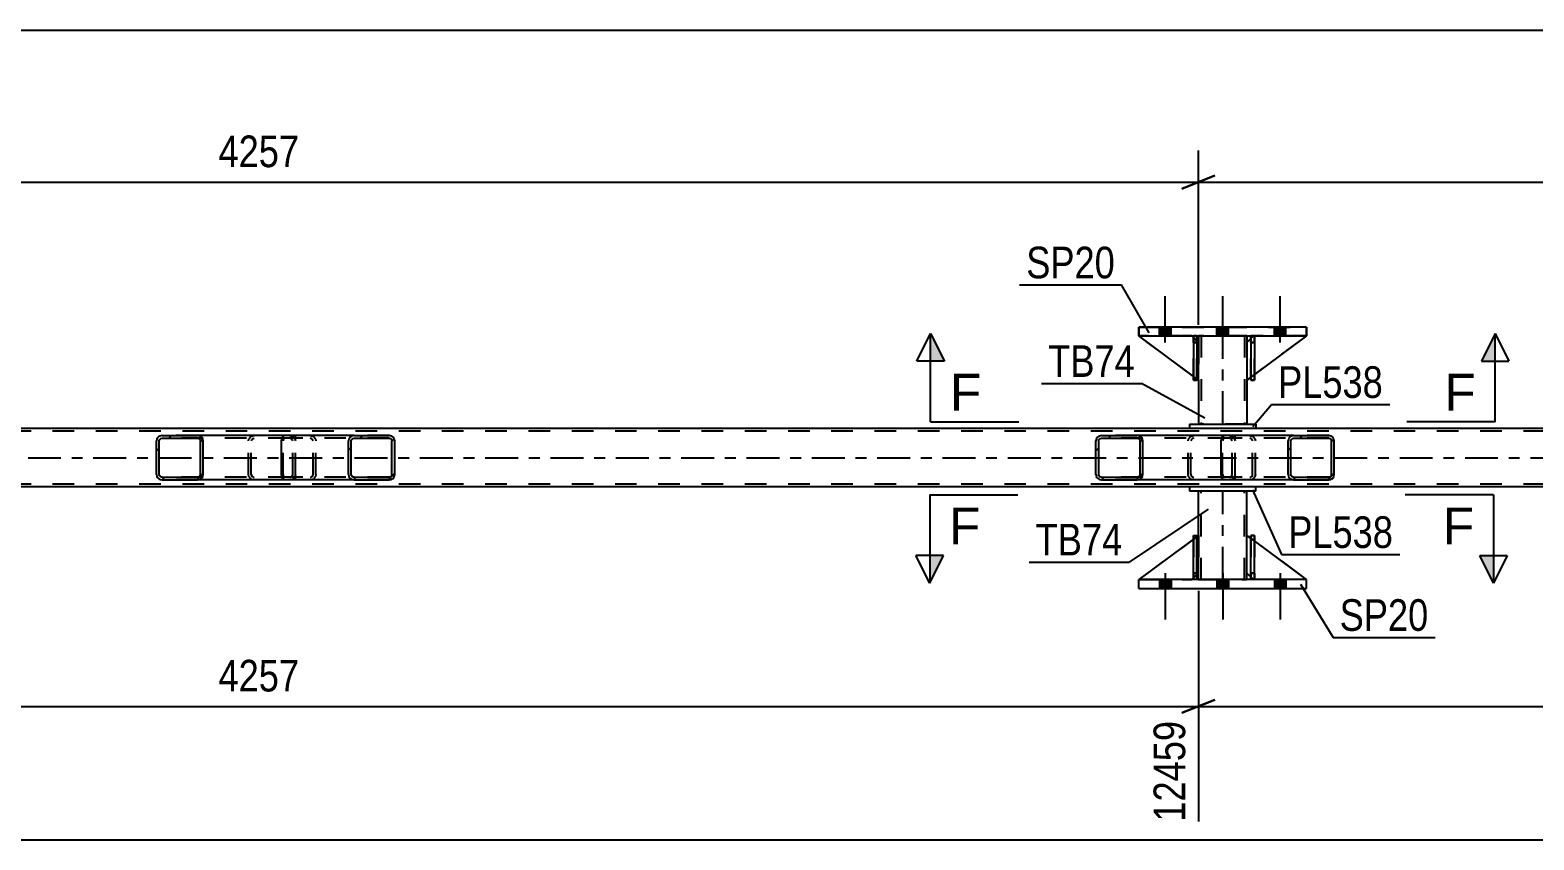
# Model space of a CAD drawing. Header units: millimetres. Extents: x -78 to 763, y -439 to 155.
# Drawn here: x 404.9 to 541.2, y -277 to -203.6 of the extents above; entities that cross this region are included whole.
import ezdxf

# ---------------------------------------------------------------- set-up
doc = ezdxf.new("R2010")
doc.units = ezdxf.units.MM
doc.linetypes.add('DXK_LINE_DOT2', pattern=[3.9198, 1.9599, -1.9599])
doc.linetypes.add('DXK_LINE_DOT3', pattern=[5.9187, 2.979, -0.9799, 0.9799, -0.9799])
doc.styles.add('Arial', font='ARIAL.TTF', dxfattribs={"height": 0.2})
doc.styles.add('Arial Narrow', font='ARIALN.TTF', dxfattribs={"height": 0.2})

# ---------------------------------------------------------------- blocks, each defined once
blk = doc.blocks.new('Part-800830732-3945 - 3858')
at = {"color": 7, "linetype": 'DXK_LINE_DOT2'}
for p, q in [((515.84, -249.4), (515.52, -249.4)), ((515.52, -252.8), (515.52, -249.4)), ((515.52, -249.4), (515.52, -253.4)), ((515.84, -249.4), (515.84, -252.8)), ((515.84, -253.4), (515.84, -249.4)), ((515.84, -252.8), (515.52, -252.8)), ((515.52, -253.4), (515.52, -252.8)), ((515.84, -253.4), (515.52, -253.4)), ((515.84, -252.8), (515.84, -253.4)), ((515.84, -253.4), (515.84, -253.4))]:
    blk.add_line(p, q, dxfattribs=at)
blk = doc.blocks.new('Part-800830732-3947 - 3858')
at = {"color": 2, "linetype": 'Continuous'}
for p, q in [((515.52, -253.4), (515.52, -249.4)), ((515.52, -249.4), (515.84, -249.4)), ((515.84, -253.4), (515.84, -249.4)), ((515.52, -253.4), (515.52, -253.4)), ((515.84, -253.4), (515.52, -253.4))]:
    blk.add_line(p, q, dxfattribs=at)
at = {"color": 7, "linetype": 'DXK_LINE_DOT2'}
for p, q in [((515.52, -249.4), (515.52, -252.8)), ((515.84, -252.8), (515.84, -249.4)), ((515.52, -252.8), (515.52, -253.4)), ((515.52, -252.8), (515.84, -252.8)), ((515.84, -253.4), (515.84, -252.8)), ((515.84, -253.4), (515.84, -253.4))]:
    blk.add_line(p, q, dxfattribs=at)
blk = doc.blocks.new('Part-800830732-3956 - 3858')
at = {"color": 7, "linetype": 'DXK_LINE_DOT2'}
for p, q in [((515.17, -252.8), (515.17, -249.4)), ((515.17, -249.4), (520.57, -253.4)), ((515.77, -253.4), (515.17, -252.8)), ((520.57, -253.4), (515.77, -253.4))]:
    blk.add_line(p, q, dxfattribs=at)
blk = doc.blocks.new('Bolt-800830732-3877 - 3858')
at = {"linetype": 'Continuous'}
for points in [[(508.29, -253.4), (507.25, -253.4), (507.25, -254.2), (508.29, -254.2)], [(508.29, -253.4), (507.25, -253.4), (507.25, -254.2), (508.29, -254.2)], [(508.29, -253.4), (507.25, -253.4), (507.25, -254.2), (508.29, -254.2)], [(513.49, -253.4), (512.45, -253.4), (512.45, -254.2), (513.49, -254.2)], [(513.49, -253.4), (512.45, -253.4), (512.45, -254.2), (513.49, -254.2)], [(518.69, -253.4), (517.65, -253.4), (517.65, -254.2), (518.69, -254.2)], [(518.69, -253.4), (517.65, -253.4), (517.65, -254.2), (518.69, -254.2)], [(518.69, -253.4), (517.65, -253.4), (517.65, -254.2), (518.69, -254.2)]]:
    blk.add_hatch(color=1, dxfattribs=at).paths.add_polyline_path(points)
at = {"color": 1, "linetype": 'Continuous'}
for p, q in [((507.25, -253.4), (507.25, -254.2)), ((507.25, -253.4), (507.25, -254.2)), ((507.25, -253.4), (507.25, -254.2)), ((507.77, -252.8), (507.77, -257)), ((507.77, -252.8), (507.77, -257)), ((507.77, -252.8), (507.77, -257)), ((508.29, -253.4), (508.29, -254.2)), ((508.29, -253.4), (508.29, -254.2)), ((508.29, -253.4), (508.29, -254.2)), ((512.45, -253.4), (512.45, -254.2)), ((512.45, -253.4), (512.45, -254.2)), ((512.97, -252.8), (512.97, -257)), ((512.97, -252.8), (512.97, -257)), ((513.49, -253.4), (513.49, -254.2)), ((513.49, -253.4), (513.49, -254.2)), ((517.65, -253.4), (517.65, -254.2)), ((517.65, -253.4), (517.65, -254.2)), ((517.65, -253.4), (517.65, -254.2)), ((518.17, -252.8), (518.17, -257)), ((518.17, -252.8), (518.17, -257)), ((518.17, -252.8), (518.17, -257)), ((518.69, -253.4), (518.69, -254.2)), ((518.69, -253.4), (518.69, -254.2)), ((518.69, -253.4), (518.69, -254.2))]:
    blk.add_line(p, q, dxfattribs=at)
blk = doc.blocks.new('Bolt-800830732-3878 - 3858')
at = {"linetype": 'Continuous'}
for points in [[(507.25, -231.32), (508.29, -231.32), (508.29, -230.52), (507.25, -230.52)], [(507.25, -231.32), (508.29, -231.32), (508.29, -230.52), (507.25, -230.52)], [(507.25, -231.32), (508.29, -231.32), (508.29, -230.52), (507.25, -230.52)], [(512.45, -231.32), (513.49, -231.32), (513.49, -230.52), (512.45, -230.52)], [(512.45, -231.32), (513.49, -231.32), (513.49, -230.52), (512.45, -230.52)], [(517.65, -231.32), (518.69, -231.32), (518.69, -230.52), (517.65, -230.52)], [(517.65, -231.32), (518.69, -231.32), (518.69, -230.52), (517.65, -230.52)], [(517.65, -231.32), (518.69, -231.32), (518.69, -230.52), (517.65, -230.52)]]:
    blk.add_hatch(color=1, dxfattribs=at).paths.add_polyline_path(points)
at = {"color": 1, "linetype": 'Continuous'}
for p, q in [((507.77, -231.92), (507.77, -227.72)), ((507.77, -231.92), (507.77, -227.72)), ((507.77, -231.92), (507.77, -227.72)), ((512.97, -231.92), (512.97, -227.72)), ((512.97, -231.92), (512.97, -227.72)), ((518.17, -231.92), (518.17, -227.72)), ((518.17, -231.92), (518.17, -227.72)), ((518.17, -231.92), (518.17, -227.72)), ((507.25, -231.32), (507.25, -230.52)), ((507.25, -231.32), (507.25, -230.52)), ((507.25, -231.32), (507.25, -230.52)), ((508.29, -231.32), (508.29, -230.52)), ((508.29, -231.32), (508.29, -230.52)), ((508.29, -231.32), (508.29, -230.52)), ((512.45, -231.32), (512.45, -230.52)), ((512.45, -231.32), (512.45, -230.52)), ((513.49, -231.32), (513.49, -230.52)), ((513.49, -231.32), (513.49, -230.52)), ((517.65, -231.32), (517.65, -230.52)), ((517.65, -231.32), (517.65, -230.52)), ((517.65, -231.32), (517.65, -230.52)), ((518.69, -231.32), (518.69, -230.52)), ((518.69, -231.32), (518.69, -230.52)), ((518.69, -231.32), (518.69, -230.52))]:
    blk.add_line(p, q, dxfattribs=at)
blk = doc.blocks.new('Part-800830732-3983 - 3858')
at = {"color": 7, "linetype": 'DXK_LINE_DOT2'}
for p, q in [((515.52, -231.92), (515.52, -231.32)), ((515.52, -231.32), (515.52, -231.32)), ((515.52, -231.32), (515.52, -235.32)), ((515.84, -231.32), (515.52, -231.32)), ((515.84, -231.92), (515.84, -231.32)), ((515.84, -235.32), (515.84, -231.32)), ((515.52, -235.32), (515.52, -231.92)), ((515.52, -231.92), (515.84, -231.92)), ((515.84, -231.92), (515.84, -235.32)), ((515.52, -235.32), (515.84, -235.32))]:
    blk.add_line(p, q, dxfattribs=at)
blk = doc.blocks.new('Part-800830732-3988 - 3858')
at = {"color": 7, "linetype": 'DXK_LINE_DOT2'}
for p, q in [((510.77, -235.32), (505.37, -231.32)), ((505.37, -231.32), (510.17, -231.32)), ((510.17, -231.32), (510.77, -231.92)), ((510.77, -231.92), (510.17, -231.32)), ((510.77, -231.92), (510.77, -235.32)), ((510.77, -231.92), (510.77, -231.92)), ((510.77, -231.92), (510.77, -235.32))]:
    blk.add_line(p, q, dxfattribs=at)
blk = doc.blocks.new('Part-800830732-3991 - 3858')
at = {"color": 2, "linetype": 'Continuous'}
for p, q in [((510.32, -234.99), (505.37, -231.32)), ((510.32, -231.48), (510.17, -231.32)), ((510.77, -231.92), (510.64, -231.8)), ((510.77, -231.92), (510.77, -231.92)), ((510.77, -235.32), (510.77, -231.92)), ((510.64, -235.23), (510.77, -235.32)), ((510.77, -235.32), (510.77, -235.32))]:
    blk.add_line(p, q, dxfattribs=at)
at = {"color": 7, "linetype": 'DXK_LINE_DOT2'}
for p, q in [((510.17, -231.32), (505.37, -231.32)), ((510.17, -231.32), (510.77, -231.92)), ((510.64, -231.8), (510.32, -231.48)), ((510.77, -231.92), (510.77, -235.32)), ((510.64, -235.23), (510.32, -234.99))]:
    blk.add_line(p, q, dxfattribs=at)
blk = doc.blocks.new('Part-800830732-3927 - 3858')
at = {"color": 2, "linetype": 'Continuous'}
for p, q in [((515.17, -252.8), (515.17, -249.4)), ((515.52, -249.66), (515.17, -249.4)), ((520.57, -253.4), (515.84, -249.9)), ((515.52, -253.16), (515.17, -252.8))]:
    blk.add_line(p, q, dxfattribs=at)
at = {"color": 7, "linetype": 'DXK_LINE_DOT2'}
for p, q in [((515.84, -249.9), (515.52, -249.66)), ((515.77, -253.4), (515.52, -253.16)), ((520.57, -253.4), (515.77, -253.4)), ((520.57, -253.4), (520.57, -253.4)), ((520.57, -253.4), (520.57, -253.4))]:
    blk.add_line(p, q, dxfattribs=at)
blk = doc.blocks.new('Part-800830732-3932 - 3858')
at = {"color": 2, "linetype": 'Continuous'}
for p, q in [((505.37, -254.2), (505.37, -253.4)), ((520.57, -253.4), (505.37, -253.4)), ((520.57, -254.2), (520.57, -253.4)), ((505.37, -254.2), (520.57, -254.2))]:
    blk.add_line(p, q, dxfattribs=at)
at = {"color": 7, "linetype": 'DXK_LINE_DOT2'}
for p, q in [((505.37, -254.2), (505.37, -253.4)), ((520.57, -254.2), (520.57, -253.4))]:
    blk.add_line(p, q, dxfattribs=at)
blk = doc.blocks.new('Part-800830732-3997 - 3858')
at = {"color": 2, "linetype": 'Continuous'}
for p, q in [((515.52, -231.57), (515.17, -231.92)), ((520.57, -231.32), (515.84, -234.82)), ((515.17, -231.92), (515.17, -235.32)), ((515.52, -235.06), (515.17, -235.32))]:
    blk.add_line(p, q, dxfattribs=at)
at = {"color": 7, "linetype": 'DXK_LINE_DOT2'}
for p, q in [((515.77, -231.32), (515.52, -231.57)), ((520.57, -231.32), (515.77, -231.32)), ((515.84, -234.82), (515.52, -235.06))]:
    blk.add_line(p, q, dxfattribs=at)
blk = doc.blocks.new('Part-800830732-3937 - 3858')
at = {"color": 2, "linetype": 'Continuous'}
for p, q in [((520.57, -230.52), (505.37, -230.52)), ((505.37, -230.52), (505.37, -231.32)), ((505.37, -230.52), (505.37, -230.52)), ((505.37, -231.32), (520.57, -231.32)), ((505.37, -231.32), (505.37, -231.32)), ((520.57, -231.32), (520.57, -230.52)), ((520.57, -230.52), (520.57, -230.52)), ((520.57, -231.32), (520.57, -231.32))]:
    blk.add_line(p, q, dxfattribs=at)
at = {"color": 7, "linetype": 'DXK_LINE_DOT2'}
for p, q in [((505.37, -230.52), (520.57, -230.52)), ((505.37, -231.32), (505.37, -230.52)), ((505.37, -231.32), (520.57, -231.32)), ((520.57, -230.52), (520.57, -231.32))]:
    blk.add_line(p, q, dxfattribs=at)
blk = doc.blocks.new('Part-800830732-3944 - 3858')
at = {"color": 2, "linetype": 'Continuous'}
for p, q in [((608.82, -239.72), (31.84, -239.72)), ((509.97, -245), (345.7, -245)), ((608.82, -245), (515.97, -245))]:
    blk.add_line(p, q, dxfattribs=at)
at = {"color": 7, "linetype": 'DXK_LINE_DOT2'}
for p, q in [((608.82, -239.96), (31.84, -239.96)), ((608.82, -244.76), (31.84, -244.76)), ((515.97, -245), (509.97, -245))]:
    blk.add_line(p, q, dxfattribs=at)
at = {"color": 7, "linetype": 'DXK_LINE_DOT3'}
blk.add_line((31.84, -242.36), (608.82, -242.36), dxfattribs=at)
blk = doc.blocks.new('Part-800830732-3946 - 3858')
at = {"color": 2, "linetype": 'Continuous'}
for p, q in [((510.32, -253.4), (510.32, -249.4)), ((510.32, -249.4), (510.64, -249.4)), ((510.64, -253.4), (510.64, -249.4)), ((510.32, -253.4), (510.32, -253.4)), ((510.64, -253.4), (510.32, -253.4))]:
    blk.add_line(p, q, dxfattribs=at)
at = {"color": 7, "linetype": 'DXK_LINE_DOT2'}
for p, q in [((510.32, -249.4), (510.32, -252.8)), ((510.64, -252.8), (510.64, -249.4)), ((510.32, -252.8), (510.32, -253.4)), ((510.32, -252.8), (510.64, -252.8)), ((510.64, -253.4), (510.64, -252.8)), ((510.64, -253.4), (510.64, -253.4))]:
    blk.add_line(p, q, dxfattribs=at)
blk = doc.blocks.new('Part-800830732-3950 - 3858')
at = {"color": 7, "linetype": 'DXK_LINE_DOT2'}
for p, q in [((510.77, -249.4), (505.37, -253.4)), ((510.77, -252.8), (510.77, -249.4)), ((510.77, -249.4), (510.77, -252.8)), ((505.37, -253.4), (510.17, -253.4)), ((510.17, -253.4), (510.77, -252.8)), ((510.77, -252.8), (510.17, -253.4)), ((510.77, -252.8), (510.77, -252.8))]:
    blk.add_line(p, q, dxfattribs=at)
blk = doc.blocks.new('Part-800830732-3953 - 3858')
at = {"color": 2, "linetype": 'Continuous'}
for p, q in [((510.32, -249.73), (505.37, -253.4)), ((510.77, -249.4), (510.64, -249.5)), ((510.77, -252.8), (510.77, -249.4)), ((510.32, -253.25), (510.17, -253.4)), ((510.77, -252.8), (510.64, -252.93)), ((510.77, -252.8), (510.77, -252.8))]:
    blk.add_line(p, q, dxfattribs=at)
at = {"color": 7, "linetype": 'DXK_LINE_DOT2'}
for p, q in [((510.64, -249.5), (510.32, -249.73)), ((510.77, -252.8), (510.77, -249.4)), ((505.37, -253.4), (510.17, -253.4)), ((510.77, -252.8), (510.17, -253.4)), ((510.64, -252.93), (510.32, -253.25))]:
    blk.add_line(p, q, dxfattribs=at)
blk = doc.blocks.new('Part-800830732-3971 - 3858')
at = {"color": 2, "linetype": 'Continuous'}
for p, q in [((509.97, -239.32), (515.97, -239.32)), ((509.97, -239.32), (509.97, -239.72)), ((515.97, -239.72), (509.97, -239.72)), ((515.97, -239.32), (515.97, -239.72))]:
    blk.add_line(p, q, dxfattribs=at)
blk = doc.blocks.new('Part-800830732-3976 - 3858')
at = {"color": 2, "linetype": 'Continuous'}
for p, q in [((515.97, -245), (509.97, -245)), ((509.97, -245), (509.97, -245.4)), ((515.97, -245.4), (515.97, -245)), ((515.97, -245.4), (509.97, -245.4))]:
    blk.add_line(p, q, dxfattribs=at)
blk = doc.blocks.new('Part-800830732-3981 - 3858')
at = {"color": 2, "linetype": 'Continuous'}
for p, q in [((510.77, -249.4), (510.77, -245.4)), ((515.17, -249.4), (515.17, -245.4)), ((510.77, -253.4), (510.77, -252.8)), ((515.17, -253.4), (515.17, -252.8))]:
    blk.add_line(p, q, dxfattribs=at)
at = {"color": 7, "linetype": 'DXK_LINE_DOT2'}
for p, q in [((515.17, -245.4), (510.77, -245.4)), ((511.01, -253.4), (511.01, -245.4)), ((514.93, -253.4), (514.93, -245.4)), ((510.77, -252.8), (510.77, -249.4)), ((515.17, -252.8), (515.17, -249.4)), ((510.77, -253.4), (515.17, -253.4))]:
    blk.add_line(p, q, dxfattribs=at)
at = {"color": 7, "linetype": 'DXK_LINE_DOT3'}
blk.add_line((512.97, -253.4), (512.97, -245.4), dxfattribs=at)
blk = doc.blocks.new('Part-800830732-3982 - 3858')
at = {"color": 7, "linetype": 'DXK_LINE_DOT2'}
for p, q in [((510.32, -231.92), (510.32, -231.32)), ((510.32, -231.32), (510.32, -231.32)), ((510.32, -231.32), (510.32, -235.32)), ((510.64, -231.32), (510.32, -231.32)), ((510.64, -231.92), (510.64, -231.32)), ((510.64, -235.32), (510.64, -231.32)), ((510.32, -235.32), (510.32, -231.92)), ((510.32, -231.92), (510.64, -231.92)), ((510.64, -231.92), (510.64, -235.32)), ((510.32, -235.32), (510.64, -235.32))]:
    blk.add_line(p, q, dxfattribs=at)
blk = doc.blocks.new('Part-800830732-3984 - 3858')
at = {"color": 2, "linetype": 'Continuous'}
for p, q in [((510.64, -231.32), (510.32, -231.32)), ((510.32, -231.32), (510.32, -235.32)), ((510.64, -231.32), (510.64, -231.32)), ((510.64, -231.32), (510.64, -235.32)), ((510.64, -235.32), (510.32, -235.32))]:
    blk.add_line(p, q, dxfattribs=at)
at = {"color": 7, "linetype": 'DXK_LINE_DOT2'}
for p, q in [((510.32, -231.92), (510.32, -231.32)), ((510.64, -231.92), (510.64, -231.32)), ((510.64, -231.32), (510.64, -231.32)), ((510.64, -231.92), (510.32, -231.92)), ((510.32, -231.92), (510.32, -235.32)), ((510.64, -235.32), (510.64, -231.92))]:
    blk.add_line(p, q, dxfattribs=at)
blk = doc.blocks.new('Part-800830732-3985 - 3858')
at = {"color": 2, "linetype": 'Continuous'}
for p, q in [((515.84, -231.32), (515.52, -231.32)), ((515.52, -231.32), (515.52, -235.32)), ((515.84, -231.32), (515.84, -231.32)), ((515.84, -231.32), (515.84, -235.32)), ((515.84, -235.32), (515.52, -235.32))]:
    blk.add_line(p, q, dxfattribs=at)
at = {"color": 7, "linetype": 'DXK_LINE_DOT2'}
for p, q in [((515.52, -231.92), (515.52, -231.32)), ((515.84, -231.92), (515.84, -231.32)), ((515.84, -231.32), (515.84, -231.32)), ((515.84, -231.92), (515.52, -231.92)), ((515.52, -231.92), (515.52, -235.32)), ((515.84, -235.32), (515.84, -231.92))]:
    blk.add_line(p, q, dxfattribs=at)
blk = doc.blocks.new('Part-800830732-3994 - 3858')
at = {"color": 7, "linetype": 'DXK_LINE_DOT2'}
for p, q in [((515.77, -231.32), (515.17, -231.92)), ((515.17, -235.32), (520.57, -231.32)), ((520.57, -231.32), (515.77, -231.32)), ((515.17, -231.92), (515.17, -235.32))]:
    blk.add_line(p, q, dxfattribs=at)
blk = doc.blocks.new('Part-800830732-3998 - 3858')
at = {"color": 7, "linetype": 'DXK_LINE_DOT2'}
for p, q in [((510.32, -249.4), (510.64, -249.4)), ((510.32, -252.8), (510.32, -249.4)), ((510.32, -249.4), (510.32, -253.4)), ((510.64, -249.4), (510.64, -252.8)), ((510.64, -253.4), (510.64, -249.5)), ((510.64, -252.8), (510.32, -252.8)), ((510.32, -253.4), (510.32, -252.8)), ((510.64, -253.4), (510.32, -253.4)), ((510.64, -252.8), (510.64, -253.4)), ((510.64, -253.4), (510.64, -253.4))]:
    blk.add_line(p, q, dxfattribs=at)
blk = doc.blocks.new('Part-800830732-4031 - 3858')
at = {"linetype": 'Continuous'}
h = blk.add_hatch(dxfattribs=at)
h.set_pattern_fill('', scale=0.7, style=0, pattern_type=0)
h.set_pattern_definition([(45, (523.0446, -240.6607), (-1.57154, 1.57154), [])])
h.paths.add_polyline_path([(523.08, -240.84), (523.04, -240.66), (522.94, -240.51), (522.77, -240.4), (522.58, -240.36), (519.4, -240.36), (519.2, -240.4), (519.04, -240.51), (518.93, -240.66), (518.89, -240.84), (518.89, -243.88), (518.93, -244.07), (519.04, -244.22), (519.2, -244.33), (519.4, -244.36), (522.58, -244.36), (522.77, -244.33), (522.94, -244.22), (523.04, -244.07), (523.08, -243.88)])
h.paths.add_polyline_path([(522.81, -243.98), (522.76, -244.05), (522.68, -244.11), (522.58, -244.12), (519.4, -244.12), (519.3, -244.11), (519.22, -244.05), (519.16, -243.98), (519.14, -243.88), (519.14, -240.84), (519.16, -240.75), (519.22, -240.67), (519.3, -240.62), (519.4, -240.6), (522.58, -240.6), (522.68, -240.62), (522.76, -240.67), (522.81, -240.75), (522.83, -240.84), (522.83, -243.88)])
at = {"color": 2, "linetype": 'Continuous'}
for p, q in [((512.82, -240.84), (512.85, -240.66)), ((512.82, -243.88), (512.82, -240.84)), ((512.85, -240.66), (512.9, -240.51)), ((512.9, -240.51), (512.99, -240.4)), ((512.99, -240.4), (513.1, -240.36)), ((519.4, -240.36), (513.1, -240.36)), ((518.93, -240.66), (518.89, -240.84)), ((518.89, -243.88), (518.89, -240.84)), ((519.14, -240.84), (519.16, -240.75)), ((519.14, -243.88), (519.14, -240.84)), ((519.16, -240.75), (519.22, -240.67)), ((519.4, -240.36), (519.2, -240.4)), ((519.22, -240.67), (519.3, -240.62)), ((519.3, -240.62), (519.4, -240.6)), ((519.4, -240.36), (522.58, -240.36)), ((519.4, -240.6), (522.58, -240.6)), ((522.77, -240.4), (522.58, -240.36)), ((522.58, -240.6), (522.68, -240.62)), ((522.68, -240.62), (522.76, -240.67)), ((522.76, -240.67), (522.81, -240.75)), ((522.81, -240.75), (522.83, -240.84)), ((522.83, -243.88), (522.83, -240.84)), ((523.08, -240.84), (523.04, -240.66)), ((523.08, -243.88), (523.08, -240.84)), ((512.85, -244.07), (512.82, -243.88)), ((518.89, -243.88), (518.93, -244.07)), ((519.16, -243.98), (519.14, -243.88)), ((522.83, -243.88), (522.81, -243.98)), ((523.04, -244.07), (523.08, -243.88)), ((512.9, -244.22), (512.85, -244.07)), ((512.99, -244.33), (512.9, -244.22)), ((513.1, -244.36), (512.99, -244.33)), ((519.4, -244.36), (513.1, -244.36)), ((519.22, -244.05), (519.16, -243.98)), ((519.2, -244.33), (519.4, -244.36)), ((519.3, -244.11), (519.22, -244.05)), ((519.4, -244.12), (519.3, -244.11)), ((519.4, -244.12), (522.58, -244.12)), ((519.4, -244.36), (522.58, -244.36)), ((522.68, -244.11), (522.58, -244.12)), ((522.58, -244.36), (522.77, -244.33)), ((522.76, -244.05), (522.68, -244.11)), ((522.81, -243.98), (522.76, -244.05))]:
    blk.add_line(p, q, dxfattribs=at)
at = {"color": 7, "linetype": 'DXK_LINE_DOT2'}
for p, q in [((512.97, -240.75), (512.96, -240.84)), ((512.96, -243.88), (512.96, -240.84)), ((513, -240.67), (512.97, -240.75)), ((513.04, -240.62), (513, -240.67)), ((513.1, -240.6), (513.04, -240.62)), ((522.58, -240.6), (513.1, -240.6)), ((514.09, -240.6), (514.09, -240.36)), ((515.43, -240.36), (515.62, -240.4)), ((515.53, -240.62), (515.43, -240.6)), ((515.61, -240.67), (515.53, -240.62)), ((515.66, -240.75), (515.61, -240.67)), ((515.68, -240.84), (515.66, -240.75)), ((515.68, -243.88), (515.68, -240.84)), ((515.89, -240.66), (515.93, -240.84)), ((515.93, -243.88), (515.93, -240.84)), ((522.58, -240.36), (519.4, -240.36)), ((512.96, -243.88), (512.97, -243.98)), ((515.66, -243.98), (515.68, -243.88)), ((515.93, -243.88), (515.89, -244.07)), ((512.97, -243.98), (513, -244.05)), ((513, -244.05), (513.04, -244.11)), ((513.04, -244.11), (513.1, -244.12)), ((522.58, -244.12), (513.1, -244.12)), ((514.09, -244.36), (514.09, -244.12)), ((515.43, -244.12), (515.53, -244.11)), ((515.62, -244.33), (515.43, -244.36)), ((515.53, -244.11), (515.61, -244.05)), ((515.61, -244.05), (515.66, -243.98)), ((522.58, -244.36), (519.4, -244.36))]:
    blk.add_line(p, q, dxfattribs=at)
for centre, start, end in [((515.44, -240.86), 23.8494, 68.8059), ((515.44, -243.87), 291.1941, 336.1506)]:
    blk.add_arc(centre, 0.492, start, end, dxfattribs=at)
at = {"color": 2, "linetype": 'Continuous'}
for centre, start, end in [((519.38, -240.86), 111.1941, 156.1506), ((522.59, -240.86), 23.8494, 68.8059), ((519.38, -243.87), 203.8494, 248.8059), ((522.59, -243.87), 291.1941, 336.1506)]:
    blk.add_arc(centre, 0.492, start, end, dxfattribs=at)
blk = doc.blocks.new('Part-800830732-4060 - 3858')
at = {"linetype": 'Continuous'}
h = blk.add_hatch(dxfattribs=at)
h.set_pattern_fill('', scale=0.7, style=0, pattern_type=0)
h.set_pattern_definition([(45, (505.6996, -240.6607), (-1.57154, 1.57154), [])])
h.paths.add_polyline_path([(505.74, -240.84), (505.7, -240.66), (505.59, -240.51), (505.42, -240.4), (505.23, -240.36), (501.99, -240.36), (501.8, -240.4), (501.63, -240.51), (501.52, -240.66), (501.48, -240.84), (501.48, -243.88), (501.52, -244.07), (501.63, -244.22), (501.8, -244.33), (501.99, -244.36), (505.23, -244.36), (505.42, -244.33), (505.59, -244.22), (505.7, -244.07), (505.74, -243.88)])
h.paths.add_polyline_path([(505.46, -243.98), (505.41, -244.05), (505.33, -244.11), (505.23, -244.12), (501.99, -244.12), (501.89, -244.11), (501.81, -244.05), (501.76, -243.98), (501.74, -243.88), (501.74, -240.84), (501.76, -240.75), (501.81, -240.67), (501.89, -240.62), (501.99, -240.6), (505.23, -240.6), (505.33, -240.62), (505.41, -240.67), (505.46, -240.75), (505.48, -240.84), (505.48, -243.88)])
at = {"color": 2, "linetype": 'Continuous'}
for p, q in [((501.52, -240.66), (501.48, -240.84)), ((501.48, -243.88), (501.48, -240.84)), ((501.74, -240.84), (501.76, -240.75)), ((501.74, -243.88), (501.74, -240.84)), ((501.76, -240.75), (501.81, -240.67)), ((501.99, -240.36), (501.8, -240.4)), ((501.81, -240.67), (501.89, -240.62)), ((501.89, -240.62), (501.99, -240.6)), ((501.99, -240.36), (505.23, -240.36)), ((501.99, -240.6), (505.23, -240.6)), ((513.1, -240.36), (505.23, -240.36)), ((505.42, -240.4), (505.23, -240.36)), ((505.23, -240.6), (505.33, -240.62)), ((505.33, -240.62), (505.41, -240.67)), ((505.41, -240.67), (505.46, -240.75)), ((505.46, -240.75), (505.48, -240.84)), ((505.48, -243.88), (505.48, -240.84)), ((505.74, -240.84), (505.7, -240.66)), ((505.74, -243.88), (505.74, -240.84)), ((501.48, -243.88), (501.52, -244.07)), ((501.76, -243.98), (501.74, -243.88)), ((505.48, -243.88), (505.46, -243.98)), ((505.7, -244.07), (505.74, -243.88)), ((501.81, -244.05), (501.76, -243.98)), ((501.8, -244.33), (501.99, -244.36)), ((501.89, -244.11), (501.81, -244.05)), ((501.99, -244.12), (501.89, -244.11)), ((501.99, -244.12), (505.23, -244.12)), ((501.99, -244.36), (505.23, -244.36)), ((505.33, -244.11), (505.23, -244.12)), ((505.23, -244.36), (505.42, -244.33)), ((513.1, -244.36), (505.23, -244.36)), ((505.41, -244.05), (505.33, -244.11)), ((505.46, -243.98), (505.41, -244.05))]:
    blk.add_line(p, q, dxfattribs=at)
at = {"color": 7, "linetype": 'DXK_LINE_DOT2'}
for p, q in [((505.23, -240.36), (501.99, -240.36)), ((513.58, -240.6), (501.99, -240.6)), ((509.83, -240.84), (509.87, -240.66)), ((509.83, -243.88), (509.83, -240.84)), ((510.11, -240.75), (510.09, -240.84)), ((510.09, -243.88), (510.09, -240.84)), ((510.16, -240.67), (510.11, -240.75)), ((510.15, -240.4), (510.34, -240.36)), ((510.24, -240.62), (510.16, -240.67)), ((510.34, -240.6), (510.24, -240.62)), ((513.58, -240.36), (510.34, -240.36)), ((513.58, -240.36), (513.77, -240.4)), ((513.67, -240.62), (513.58, -240.6)), ((513.76, -240.67), (513.67, -240.62)), ((513.81, -240.75), (513.76, -240.67)), ((513.83, -240.84), (513.81, -240.75)), ((513.83, -243.88), (513.83, -240.84)), ((514.05, -240.66), (514.09, -240.84)), ((514.09, -243.88), (514.09, -240.84)), ((509.87, -244.07), (509.83, -243.88)), ((510.09, -243.88), (510.11, -243.98)), ((513.81, -243.98), (513.83, -243.88)), ((514.09, -243.88), (514.05, -244.07)), ((513.58, -244.12), (501.99, -244.12)), ((505.23, -244.36), (501.99, -244.36)), ((510.11, -243.98), (510.16, -244.05)), ((510.34, -244.36), (510.15, -244.33)), ((510.16, -244.05), (510.24, -244.11)), ((510.24, -244.11), (510.34, -244.12)), ((513.58, -244.36), (510.34, -244.36)), ((513.58, -244.12), (513.67, -244.11)), ((513.77, -244.33), (513.58, -244.36)), ((513.67, -244.11), (513.76, -244.05)), ((513.76, -244.05), (513.81, -243.98))]:
    blk.add_line(p, q, dxfattribs=at)
at = {"color": 2, "linetype": 'Continuous'}
for centre, start, end in [((501.97, -240.87), 110.7584, 155.6801), ((505.25, -240.87), 24.32, 69.2417), ((501.97, -243.86), 204.32, 249.2417), ((505.25, -243.86), 290.7584, 335.6801)]:
    blk.add_arc(centre, 0.496, start, end, dxfattribs=at)
at = {"color": 7, "linetype": 'DXK_LINE_DOT2'}
for centre, start, end in [((510.32, -240.87), 110.7584, 155.6801), ((513.6, -240.87), 24.32, 69.2417), ((510.32, -243.86), 204.32, 249.2417), ((513.6, -243.86), 290.7584, 335.6801)]:
    blk.add_arc(centre, 0.496, start, end, dxfattribs=at)
blk = doc.blocks.new('Part-800830732-4061 - 3858')
at = {"linetype": 'Continuous'}
h = blk.add_hatch(dxfattribs=at)
h.set_pattern_fill('', scale=0.7, style=0, pattern_type=0)
h.set_pattern_definition([(45, (437.9104, -240.6607), (-1.57154, 1.57154), [])])
h.paths.add_polyline_path([(437.95, -240.84), (437.91, -240.66), (437.8, -240.51), (437.64, -240.4), (437.45, -240.36), (434.26, -240.36), (434.07, -240.4), (433.91, -240.51), (433.8, -240.66), (433.76, -240.84), (433.76, -243.88), (433.8, -244.07), (433.91, -244.22), (434.07, -244.33), (434.26, -244.36), (437.45, -244.36), (437.64, -244.33), (437.8, -244.22), (437.91, -244.07), (437.95, -243.88)])
h.paths.add_polyline_path([(437.68, -243.98), (437.62, -244.05), (437.54, -244.11), (437.45, -244.12), (434.26, -244.12), (434.17, -244.11), (434.08, -244.05), (434.03, -243.98), (434.01, -243.88), (434.01, -240.84), (434.03, -240.75), (434.08, -240.67), (434.17, -240.62), (434.26, -240.6), (437.45, -240.6), (437.54, -240.62), (437.62, -240.67), (437.68, -240.75), (437.7, -240.84), (437.7, -243.88)])
at = {"color": 2, "linetype": 'Continuous'}
for p, q in [((427.69, -240.84), (427.71, -240.66)), ((427.69, -243.88), (427.69, -240.84)), ((427.71, -240.66), (427.77, -240.51)), ((427.77, -240.51), (427.86, -240.4)), ((427.86, -240.4), (427.96, -240.36)), ((434.26, -240.36), (427.96, -240.36)), ((433.8, -240.66), (433.76, -240.84)), ((433.76, -243.88), (433.76, -240.84)), ((434.01, -240.84), (434.03, -240.75)), ((434.01, -243.88), (434.01, -240.84)), ((434.03, -240.75), (434.08, -240.67)), ((434.26, -240.36), (434.07, -240.4)), ((434.08, -240.67), (434.17, -240.62)), ((434.17, -240.62), (434.26, -240.6)), ((434.26, -240.36), (437.45, -240.36)), ((434.26, -240.6), (437.45, -240.6)), ((437.64, -240.4), (437.45, -240.36)), ((437.45, -240.6), (437.54, -240.62)), ((437.54, -240.62), (437.62, -240.67)), ((437.62, -240.67), (437.68, -240.75)), ((437.68, -240.75), (437.7, -240.84)), ((437.7, -243.88), (437.7, -240.84)), ((437.95, -240.84), (437.91, -240.66)), ((437.95, -243.88), (437.95, -240.84)), ((427.71, -244.07), (427.69, -243.88)), ((433.76, -243.88), (433.8, -244.07)), ((434.03, -243.98), (434.01, -243.88)), ((437.7, -243.88), (437.68, -243.98)), ((437.91, -244.07), (437.95, -243.88)), ((427.77, -244.22), (427.71, -244.07)), ((427.86, -244.33), (427.77, -244.22)), ((427.96, -244.36), (427.86, -244.33)), ((434.26, -244.36), (427.96, -244.36)), ((434.08, -244.05), (434.03, -243.98)), ((434.07, -244.33), (434.26, -244.36)), ((434.17, -244.11), (434.08, -244.05)), ((434.26, -244.12), (434.17, -244.11)), ((434.26, -244.12), (437.45, -244.12)), ((434.26, -244.36), (437.45, -244.36)), ((437.54, -244.11), (437.45, -244.12)), ((437.45, -244.36), (437.64, -244.33)), ((437.62, -244.05), (437.54, -244.11)), ((437.68, -243.98), (437.62, -244.05))]:
    blk.add_line(p, q, dxfattribs=at)
at = {"color": 7, "linetype": 'DXK_LINE_DOT2'}
for p, q in [((427.84, -240.75), (427.83, -240.84)), ((427.83, -243.88), (427.83, -240.84)), ((427.87, -240.67), (427.84, -240.75)), ((427.91, -240.62), (427.87, -240.67)), ((427.96, -240.6), (427.91, -240.62)), ((437.45, -240.6), (427.96, -240.6)), ((428.95, -240.6), (428.95, -240.36)), ((430.3, -240.36), (430.49, -240.4)), ((430.39, -240.62), (430.3, -240.6)), ((430.47, -240.67), (430.39, -240.62)), ((430.53, -240.75), (430.47, -240.67)), ((430.55, -240.84), (430.53, -240.75)), ((430.55, -243.88), (430.55, -240.84)), ((430.76, -240.66), (430.8, -240.84)), ((430.8, -243.88), (430.8, -240.84)), ((437.45, -240.36), (434.26, -240.36)), ((427.83, -243.88), (427.84, -243.98)), ((430.53, -243.98), (430.55, -243.88)), ((430.8, -243.88), (430.76, -244.07)), ((427.84, -243.98), (427.87, -244.05)), ((427.87, -244.05), (427.91, -244.11)), ((427.91, -244.11), (427.96, -244.12)), ((437.45, -244.12), (427.96, -244.12)), ((428.95, -244.36), (428.95, -244.12)), ((430.3, -244.12), (430.39, -244.11)), ((430.49, -244.33), (430.3, -244.36)), ((430.39, -244.11), (430.47, -244.05)), ((430.47, -244.05), (430.53, -243.98)), ((437.45, -244.36), (434.26, -244.36))]:
    blk.add_line(p, q, dxfattribs=at)
for centre, start, end in [((430.31, -240.86), 23.8494, 68.8059), ((430.31, -243.87), 291.1941, 336.1506)]:
    blk.add_arc(centre, 0.492, start, end, dxfattribs=at)
at = {"color": 2, "linetype": 'Continuous'}
for centre, start, end in [((434.25, -240.86), 111.1941, 156.1506), ((437.46, -240.86), 23.8494, 68.8059), ((434.25, -243.87), 203.8494, 248.8059), ((437.46, -243.87), 291.1941, 336.1506)]:
    blk.add_arc(centre, 0.492, start, end, dxfattribs=at)
blk = doc.blocks.new('Part-800830732-4062 - 3858')
at = {"linetype": 'Continuous'}
h = blk.add_hatch(dxfattribs=at)
h.set_pattern_fill('', scale=0.7, style=0, pattern_type=0)
h.set_pattern_definition([(45, (420.5653, -240.6607), (-1.57154, 1.57154), [])])
h.paths.add_polyline_path([(420.6, -240.84), (420.57, -240.66), (420.45, -240.51), (420.29, -240.4), (420.09, -240.36), (416.86, -240.36), (416.66, -240.4), (416.5, -240.51), (416.39, -240.66), (416.35, -240.84), (416.35, -243.88), (416.39, -244.07), (416.5, -244.22), (416.66, -244.33), (416.86, -244.36), (420.09, -244.36), (420.29, -244.33), (420.45, -244.22), (420.57, -244.07), (420.6, -243.88)])
h.paths.add_polyline_path([(420.33, -243.98), (420.27, -244.05), (420.19, -244.11), (420.09, -244.12), (416.86, -244.12), (416.76, -244.11), (416.68, -244.05), (416.62, -243.98), (416.6, -243.88), (416.6, -240.84), (416.62, -240.75), (416.68, -240.67), (416.76, -240.62), (416.86, -240.6), (420.09, -240.6), (420.19, -240.62), (420.27, -240.67), (420.33, -240.75), (420.35, -240.84), (420.35, -243.88)])
at = {"color": 2, "linetype": 'Continuous'}
for p, q in [((416.39, -240.66), (416.35, -240.84)), ((416.35, -243.88), (416.35, -240.84)), ((416.6, -240.84), (416.62, -240.75)), ((416.6, -243.88), (416.6, -240.84)), ((416.62, -240.75), (416.68, -240.67)), ((416.86, -240.36), (416.66, -240.4)), ((416.68, -240.67), (416.76, -240.62)), ((416.76, -240.62), (416.86, -240.6)), ((416.86, -240.36), (420.09, -240.36)), ((416.86, -240.6), (420.09, -240.6)), ((427.96, -240.36), (420.09, -240.36)), ((420.29, -240.4), (420.09, -240.36)), ((420.09, -240.6), (420.19, -240.62)), ((420.19, -240.62), (420.27, -240.67)), ((420.27, -240.67), (420.33, -240.75)), ((420.33, -240.75), (420.35, -240.84)), ((420.35, -243.88), (420.35, -240.84)), ((420.6, -240.84), (420.57, -240.66)), ((420.6, -243.88), (420.6, -240.84)), ((416.35, -243.88), (416.39, -244.07)), ((416.62, -243.98), (416.6, -243.88)), ((420.35, -243.88), (420.33, -243.98)), ((420.57, -244.07), (420.6, -243.88)), ((416.68, -244.05), (416.62, -243.98)), ((416.66, -244.33), (416.86, -244.36)), ((416.76, -244.11), (416.68, -244.05)), ((416.86, -244.12), (416.76, -244.11)), ((416.86, -244.12), (420.09, -244.12)), ((416.86, -244.36), (420.09, -244.36)), ((420.19, -244.11), (420.09, -244.12)), ((420.09, -244.36), (420.29, -244.33)), ((427.96, -244.36), (420.09, -244.36)), ((420.27, -244.05), (420.19, -244.11)), ((420.33, -243.98), (420.27, -244.05))]:
    blk.add_line(p, q, dxfattribs=at)
at = {"color": 7, "linetype": 'DXK_LINE_DOT2'}
for p, q in [((420.09, -240.36), (416.86, -240.36)), ((428.44, -240.6), (416.86, -240.6)), ((424.7, -240.84), (424.74, -240.66)), ((424.7, -243.88), (424.7, -240.84)), ((424.97, -240.75), (424.95, -240.84)), ((424.95, -243.88), (424.95, -240.84)), ((425.03, -240.67), (424.97, -240.75)), ((425.01, -240.4), (425.21, -240.36)), ((425.03, -240.67), (425.05, -240.66)), ((425.05, -240.66), (425.11, -240.62)), ((425.11, -240.62), (425.21, -240.6)), ((428.44, -240.36), (425.21, -240.36)), ((428.44, -240.36), (428.64, -240.4)), ((428.54, -240.62), (428.44, -240.6)), ((428.62, -240.67), (428.54, -240.62)), ((428.68, -240.75), (428.62, -240.67)), ((428.7, -240.84), (428.68, -240.75)), ((428.7, -243.88), (428.7, -240.84)), ((428.91, -240.66), (428.95, -240.84)), ((428.95, -243.88), (428.95, -240.84)), ((424.74, -244.07), (424.7, -243.88)), ((424.95, -243.88), (424.97, -243.98)), ((428.68, -243.98), (428.7, -243.88)), ((428.95, -243.88), (428.91, -244.07)), ((428.44, -244.12), (416.86, -244.12)), ((420.09, -244.36), (416.86, -244.36)), ((424.97, -243.98), (425.03, -244.05)), ((425.21, -244.36), (425.01, -244.33)), ((425.03, -244.05), (425.11, -244.11)), ((425.11, -244.11), (425.21, -244.12)), ((428.44, -244.36), (425.21, -244.36)), ((428.44, -244.12), (428.54, -244.11)), ((428.64, -244.33), (428.44, -244.36)), ((428.54, -244.11), (428.62, -244.05)), ((428.62, -244.05), (428.68, -243.98))]:
    blk.add_line(p, q, dxfattribs=at)
at = {"color": 2, "linetype": 'Continuous'}
for centre, start, end in [((416.84, -240.87), 110.7584, 155.6801), ((420.11, -240.87), 24.32, 69.2417), ((416.84, -243.86), 204.32, 249.2417), ((420.11, -243.86), 290.7584, 335.6801)]:
    blk.add_arc(centre, 0.496, start, end, dxfattribs=at)
at = {"color": 7, "linetype": 'DXK_LINE_DOT2'}
for centre, start, end in [((425.19, -240.87), 110.7584, 155.6801), ((428.46, -240.87), 24.32, 69.2417), ((425.19, -243.86), 204.32, 249.2417), ((428.46, -243.86), 290.7584, 335.6801)]:
    blk.add_arc(centre, 0.496, start, end, dxfattribs=at)
blk = doc.blocks.new('Part-800830732-4083 - 3858')
at = {"color": 2, "linetype": 'Continuous'}
for p, q in [((510.77, -231.32), (510.77, -231.92)), ((515.17, -231.32), (515.17, -231.92)), ((510.77, -235.32), (510.77, -239.32)), ((515.17, -235.32), (515.17, -239.32))]:
    blk.add_line(p, q, dxfattribs=at)
at = {"color": 7, "linetype": 'DXK_LINE_DOT2'}
for p, q in [((515.17, -231.32), (510.77, -231.32)), ((511.01, -231.32), (511.01, -239.32)), ((514.93, -231.32), (514.93, -239.32)), ((510.77, -231.92), (510.77, -235.32)), ((515.17, -231.92), (515.17, -235.32)), ((515.17, -239.32), (510.77, -239.32))]:
    blk.add_line(p, q, dxfattribs=at)
at = {"color": 7, "linetype": 'DXK_LINE_DOT3'}
blk.add_line((512.97, -239.32), (512.97, -231.32), dxfattribs=at)
blk = doc.blocks.new('StraightDimension-800830732-4163 - 3858')
at = {"color": 7, "linetype": 'Continuous'}
for p, q in [((619.04, -249.86), (619.04, -275.32)), ((510.77, -254.4), (510.77, -275.32)), ((512.27, -264.28), (509.27, -265.48)), ((617.54, -265.48), (620.54, -264.28)), ((510.77, -264.88), (619.04, -264.88))]:
    blk.add_line(p, q, dxfattribs=at)
at = {"color": 0}
blk.add_wipeout([(569.16, -264.13), (569.16, -259.93), (560.65, -259.93), (560.65, -264.13)], dxfattribs=at)
at = {"color": 3, "style": 'Arial Narrow'}
blk.add_text('3739', height=2.863, dxfattribs=at).set_placement((561.25, -263.53))
at = {"color": 0, "linetype": 'Continuous'}
blk.add_wipeout([(618.44, -265.58), (614.24, -265.58), (614.24, -275.92), (618.44, -275.92)], dxfattribs=at)
at = {"color": 3, "linetype": 'Continuous', "style": 'Arial Narrow'}
blk.add_text('16198', height=2.863, rotation=90.0002, dxfattribs=at).set_placement((617.84, -275.32))
blk = doc.blocks.new('StraightDimension-800830732-4122 - 3858')
at = {"color": 7, "linetype": 'Continuous'}
for p, q in [((510.77, -230.32), (510.77, -214.54)), ((619.04, -238.72), (619.04, -214.54)), ((512.27, -216.79), (509.27, -217.99)), ((510.77, -217.39), (619.04, -217.39)), ((617.54, -217.99), (620.54, -216.79))]:
    blk.add_line(p, q, dxfattribs=at)
at = {"color": 0}
blk.add_wipeout([(569.16, -216.64), (569.16, -212.44), (560.65, -212.44), (560.65, -216.64)], dxfattribs=at)
at = {"color": 3, "style": 'Arial Narrow'}
blk.add_text('3739', height=2.863, dxfattribs=at).set_placement((561.25, -216.04))
blk = doc.blocks.new('StraightDimension-800830732-4126 - 3858')
at = {"color": 7, "linetype": 'Continuous'}
for p, q in [((340.5, -230.32), (340.5, -214.54)), ((510.77, -230.32), (510.77, -214.54)), ((342, -216.79), (339, -217.99)), ((340.5, -217.39), (510.77, -217.39)), ((509.27, -217.99), (512.27, -216.79))]:
    blk.add_line(p, q, dxfattribs=at)
at = {"color": 0}
blk.add_wipeout([(429.89, -216.64), (429.89, -212.44), (421.38, -212.44), (421.38, -216.64)], dxfattribs=at)
at = {"color": 3, "style": 'Arial Narrow'}
blk.add_text('4257', height=2.863, dxfattribs=at).set_placement((421.98, -216.04))
blk = doc.blocks.new('StraightDimension-800830732-4170 - 3858')
at = {"color": 7, "linetype": 'Continuous'}
for p, q in [((340.5, -254.4), (340.5, -273.49)), ((510.77, -254.4), (510.77, -275.32)), ((342, -264.28), (339, -265.48)), ((509.27, -265.48), (512.27, -264.28)), ((340.5, -264.88), (510.77, -264.88))]:
    blk.add_line(p, q, dxfattribs=at)
at = {"color": 0}
blk.add_wipeout([(429.89, -264.13), (429.89, -259.93), (421.38, -259.93), (421.38, -264.13)], dxfattribs=at)
at = {"color": 3, "style": 'Arial Narrow'}
blk.add_text('4257', height=2.863, dxfattribs=at).set_placement((421.98, -263.53))
at = {"color": 0, "linetype": 'Continuous'}
blk.add_wipeout([(510.17, -265.58), (505.97, -265.58), (505.97, -275.92), (510.17, -275.92)], dxfattribs=at)
at = {"color": 3, "linetype": 'Continuous', "style": 'Arial Narrow'}
blk.add_text('12459', height=2.863, rotation=90.0002, dxfattribs=at).set_placement((509.57, -275.32))
blk = doc.blocks.new('StraightDimension-800830732-4198 - 3858')
at = {"color": 7, "linetype": 'Continuous'}
blk.add_line((21.62, -203.63), (619.04, -203.63), dxfattribs=at)
blk = doc.blocks.new('StraightDimension-800830732-12937 - 3858')
at = {"color": 7, "linetype": 'Continuous'}
blk.add_line((20.98, -276.97), (619.68, -276.97), dxfattribs=at)
blk = doc.blocks.new('Mark-800830732-3928 - 3858')
at = {"color": 0}
blk.add_wipeout([(531.61, -258.04), (531.61, -255.04), (523.57, -255.04), (523.57, -258.04)], dxfattribs=at)
blk.add_wipeout([(531.61, -258.04), (531.61, -255.04), (523.57, -255.04), (523.57, -258.04)], dxfattribs=at)
at = {"color": 30, "linetype": 'Continuous'}
for p, q in [((520.02, -253.82), (522.97, -258.64)), ((522.97, -258.64), (532.21, -258.64))]:
    blk.add_line(p, q, dxfattribs=at)
at = {"color": 3, "style": 'Arial Narrow'}
blk.add_text('SP20', height=2.863, dxfattribs=at).set_placement((523.57, -258.04))
blk = doc.blocks.new('Mark-800830732-3933 - 3858')
at = {"color": 0}
blk.add_wipeout([(503.21, -226.11), (503.21, -223.11), (495.17, -223.11), (495.17, -226.11)], dxfattribs=at)
blk.add_wipeout([(503.21, -226.11), (503.21, -223.11), (495.17, -223.11), (495.17, -226.11)], dxfattribs=at)
at = {"color": 30, "linetype": 'Continuous'}
for p in [(494.57, -226.71), (506.31, -231.04)]:
    blk.add_line(p, (503.81, -226.71), dxfattribs=at)
at = {"color": 3, "style": 'Arial Narrow'}
blk.add_text('SP20', height=2.863, dxfattribs=at).set_placement((495.17, -226.11))
blk = doc.blocks.new('Mark-800830732-3967 - 3858')
at = {"color": 0}
blk.add_wipeout([(527.5, -236.94), (527.5, -233.94), (517.99, -233.94), (517.99, -236.94)], dxfattribs=at)
blk.add_wipeout([(527.5, -236.94), (527.5, -233.94), (517.99, -233.94), (517.99, -236.94)], dxfattribs=at)
at = {"color": 30, "linetype": 'Continuous'}
for p, q in [((515.69, -239.53), (517.39, -237.54)), ((517.39, -237.54), (528.1, -237.54))]:
    blk.add_line(p, q, dxfattribs=at)
at = {"color": 3, "style": 'Arial Narrow'}
blk.add_text('PL538', height=2.863, dxfattribs=at).set_placement((517.99, -236.94))
blk = doc.blocks.new('Mark-800830732-3972 - 3858')
at = {"color": 0}
blk.add_wipeout([(528.42, -250.53), (528.42, -247.53), (518.91, -247.53), (518.91, -250.53)], dxfattribs=at)
blk.add_wipeout([(528.42, -250.53), (528.42, -247.53), (518.91, -247.53), (518.91, -250.53)], dxfattribs=at)
at = {"color": 30, "linetype": 'Continuous'}
for p, q in [((515.66, -245.27), (518.31, -251.13)), ((518.31, -251.13), (529.02, -251.13))]:
    blk.add_line(p, q, dxfattribs=at)
at = {"color": 3, "style": 'Arial Narrow'}
blk.add_text('PL538', height=2.863, dxfattribs=at).set_placement((518.91, -250.53))
blk = doc.blocks.new('Mark-800830732-3977 - 3858')
at = {"color": 0}
blk.add_wipeout([(503.88, -251.21), (503.88, -248.21), (496.02, -248.21), (496.02, -251.21)], dxfattribs=at)
blk.add_wipeout([(503.88, -251.21), (503.88, -248.21), (496.02, -248.21), (496.02, -251.21)], dxfattribs=at)
at = {"color": 30, "linetype": 'Continuous'}
for p in [(511.66, -247.01), (495.42, -251.81)]:
    blk.add_line(p, (504.48, -251.81), dxfattribs=at)
at = {"color": 3, "style": 'Arial Narrow'}
blk.add_text('TB74', height=2.863, dxfattribs=at).set_placement((496.02, -251.21))
blk = doc.blocks.new('Mark-800830732-4079 - 3858')
at = {"color": 0}
blk.add_wipeout([(505.02, -235.04), (505.02, -232.04), (497.16, -232.04), (497.16, -235.04)], dxfattribs=at)
blk.add_wipeout([(505.02, -235.04), (505.02, -232.04), (497.16, -232.04), (497.16, -235.04)], dxfattribs=at)
at = {"color": 30, "linetype": 'Continuous'}
for p in [(496.56, -235.64), (511.36, -238.77)]:
    blk.add_line(p, (505.62, -235.64), dxfattribs=at)
at = {"color": 3, "style": 'Arial Narrow'}
blk.add_text('TB74', height=2.863, dxfattribs=at).set_placement((497.16, -235.04))
blk = doc.blocks.new('SectionMark-800830732-13052 - 3858')
at = {"linetype": 'Continuous'}
for points in [[(486.42, -251.21), (487.67, -251.21), (486.42, -253.71)], [(536.26, -251.21), (537.51, -251.21), (537.51, -253.71)]]:
    blk.add_hatch(color=6, dxfattribs=at).paths.add_polyline_path(points)
at = {"color": 6, "linetype": 'Continuous'}
for p, q in [((486.42, -245.71), (494.42, -245.71)), ((486.42, -245.71), (486.42, -253.71)), ((537.51, -245.71), (529.51, -245.71)), ((537.51, -245.71), (537.51, -253.71)), ((486.42, -253.71), (485.17, -251.21)), ((487.67, -251.21), (485.17, -251.21)), ((486.42, -253.71), (487.67, -251.21)), ((536.26, -251.21), (538.76, -251.21)), ((537.51, -253.71), (536.26, -251.21)), ((538.76, -251.21), (537.51, -253.71))]:
    blk.add_line(p, q, dxfattribs=at)
at = {"color": 0, "linetype": 'Continuous'}
for points in [[(491.02, -250.21), (491.02, -246.71), (488.17, -246.71), (488.17, -250.21)], [(535.76, -250.21), (535.76, -246.71), (532.91, -246.71), (532.91, -250.21)]]:
    blk.add_wipeout(points, dxfattribs=at)
at = {"color": 3, "linetype": 'Continuous', "style": 'Arial'}
for p in [(488.17, -250.21), (532.91, -250.21)]:
    blk.add_text('F', height=3.34, dxfattribs=at).set_placement(p)
blk = doc.blocks.new('SectionMark-800830732-13051 - 3858')
at = {"linetype": 'Continuous'}
for points in [[(487.75, -233.6), (486.5, -233.6), (486.5, -231.1)], [(537.66, -233.6), (536.41, -233.6), (537.66, -231.1)]]:
    blk.add_hatch(color=6, dxfattribs=at).paths.add_polyline_path(points)
at = {"color": 6, "linetype": 'Continuous'}
for p, q in [((485.25, -233.6), (486.5, -231.1)), ((486.5, -239.1), (486.5, -231.1)), ((486.5, -231.1), (487.75, -233.6)), ((537.66, -231.1), (536.41, -233.6)), ((537.66, -239.1), (537.66, -231.1)), ((537.66, -231.1), (538.91, -233.6)), ((487.75, -233.6), (485.25, -233.6)), ((536.41, -233.6), (538.91, -233.6)), ((486.5, -239.1), (494.5, -239.1)), ((537.66, -239.1), (529.66, -239.1))]:
    blk.add_line(p, q, dxfattribs=at)
at = {"color": 0, "linetype": 'Continuous'}
for points in [[(491.11, -238.1), (491.11, -234.6), (488.25, -234.6), (488.25, -238.1)], [(535.91, -238.1), (535.91, -234.6), (533.05, -234.6), (533.05, -238.1)]]:
    blk.add_wipeout(points, dxfattribs=at)
at = {"color": 3, "linetype": 'Continuous', "style": 'Arial'}
for p in [(488.25, -238.1), (533.05, -238.1)]:
    blk.add_text('F', height=3.34, dxfattribs=at).set_placement(p)

msp = doc.modelspace()

# ---------------------------------------------------------------- block references
for name in ['Bolt-800830732-3878 - 3858', 'Part-800830732-3937 - 3858', 'Part-800830732-3988 - 3858', 'Part-800830732-3991 - 3858', 'Part-800830732-3982 - 3858', 'Part-800830732-3984 - 3858', 'Part-800830732-4083 - 3858', 'Part-800830732-3997 - 3858', 'Part-800830732-3994 - 3858', 'Part-800830732-3983 - 3858', 'Part-800830732-3985 - 3858', 'Part-800830732-3944 - 3858', 'Part-800830732-3971 - 3858', 'Part-800830732-4062 - 3858', 'Part-800830732-4061 - 3858', 'Part-800830732-4060 - 3858', 'Part-800830732-4031 - 3858', 'Part-800830732-3976 - 3858', 'Part-800830732-3981 - 3858', 'Part-800830732-3950 - 3858', 'Part-800830732-3953 - 3858', 'Part-800830732-3946 - 3858', 'Part-800830732-3998 - 3858', 'Part-800830732-3956 - 3858', 'Part-800830732-3927 - 3858', 'Part-800830732-3945 - 3858', 'Part-800830732-3947 - 3858', 'Part-800830732-3932 - 3858', 'Bolt-800830732-3877 - 3858']:
    msp.add_blockref(name, (0, 0))

# ---------------------------------------------------------------- next in the draw order: block references
for name in ['StraightDimension-800830732-4122 - 3858', 'StraightDimension-800830732-4163 - 3858']:
    msp.add_blockref(name, (0, 0))

# ---------------------------------------------------------------- next in the draw order: block references
for name in ['StraightDimension-800830732-4126 - 3858', 'StraightDimension-800830732-4170 - 3858']:
    msp.add_blockref(name, (0, 0))

# ---------------------------------------------------------------- next in the draw order: block references
for name in ['StraightDimension-800830732-4198 - 3858', 'StraightDimension-800830732-12937 - 3858']:
    msp.add_blockref(name, (0, 0))

# ---------------------------------------------------------------- next in the draw order: block references
for name in ['Mark-800830732-3933 - 3858', 'Mark-800830732-4079 - 3858', 'Mark-800830732-3967 - 3858', 'Mark-800830732-3972 - 3858', 'Mark-800830732-3977 - 3858', 'Mark-800830732-3928 - 3858']:
    msp.add_blockref(name, (0, 0))

# ---------------------------------------------------------------- next in the draw order: block references
for name in ['SectionMark-800830732-13051 - 3858', 'SectionMark-800830732-13052 - 3858']:
    msp.add_blockref(name, (0, 0))

doc.saveas('drawing.dxf')
